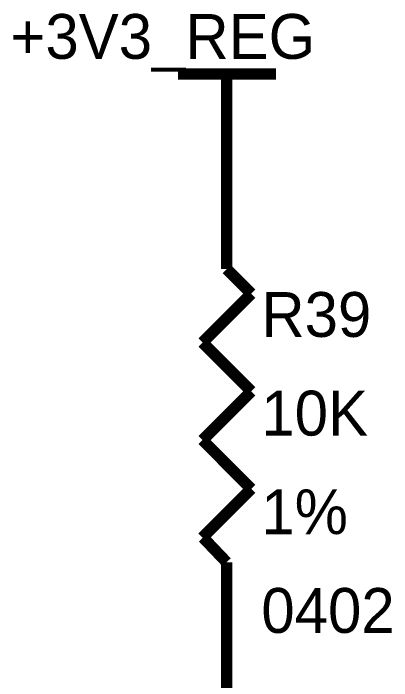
# Model space of a CAD drawing. Header units: inches. Extents: x 0 to 31.5, y 0 to 22.3.
# Drawn here: x 16.281 to 16.669, y 3.378 to 4.062 of the extents above; entities that cross this region are included whole.
import ezdxf

# ---------------------------------------------------------------- set-up
doc = ezdxf.new("R2010")
doc.units = ezdxf.units.IN
doc.header["$MEASUREMENT"] = 0
doc.layers.add('Sheet', color=255, linetype='Continuous')

msp = doc.modelspace()

# ---------------------------------------------------------------- linework, layer by layer
at = {"layer": 'Sheet'}
for points in [[(16.44989, 3.99978, 0.0118, 0.0118, 0), (16.55036, 3.99978, 0.0118, 0.0118, 0)], [(16.49984, 3.89986, 0.0118, 0.0118, 0), (16.49984, 3.99978, 0.0118, 0.0118, 0)], [(16.49984, 3.79994, 0.0118, 0.0118, 0), (16.49984, 3.89986, 0.0118, 0.0118, 0)], [(16.5251, 3.77467, 0.0118, 0.0118, 0), (16.49984, 3.79994, 0.0118, 0.0118, 0)], [(16.47515, 3.72471, 0.0118, 0.0118, 0), (16.5251, 3.77467, 0.0118, 0.0118, 0)], [(16.5251, 3.67475, 0.0118, 0.0118, 0), (16.47515, 3.72471, 0.0118, 0.0118, 0)], [(16.47515, 3.62478, 0.0118, 0.0118, 0), (16.5251, 3.67475, 0.0118, 0.0118, 0)], [(16.5251, 3.57482, 0.0118, 0.0118, 0), (16.47515, 3.62478, 0.0118, 0.0118, 0)], [(16.47515, 3.52486, 0.0118, 0.0118, 0), (16.5251, 3.57482, 0.0118, 0.0118, 0)], [(16.49984, 3.49959, 0.0118, 0.0118, 0), (16.47572, 3.52486, 0.0118, 0.0118, 0)], [(16.49984, 3.49959, 0.0118, 0.0118, 0), (16.49984, 3.39967, 0.0118, 0.0118, 0)], [(16.49984, 3.29975, 0.0118, 0.0118, 0), (16.49984, 3.39967, 0.0118, 0.0118, 0)]]:
    msp.add_lwpolyline(points, format="xyseb", dxfattribs=at)

# ---------------------------------------------------------------- texts
for s, p in [('+3V3_REG', (16.27822, 4.01529)), ('R39', (16.53543, 3.73045)), ('10K', (16.53543, 3.62938)), ('1%', (16.53543, 3.52831)), ('0402', (16.53543, 3.42724))]:
    msp.add_text(s, height=0.045941, dxfattribs=at).set_placement(p)

doc.saveas('drawing.dxf')
